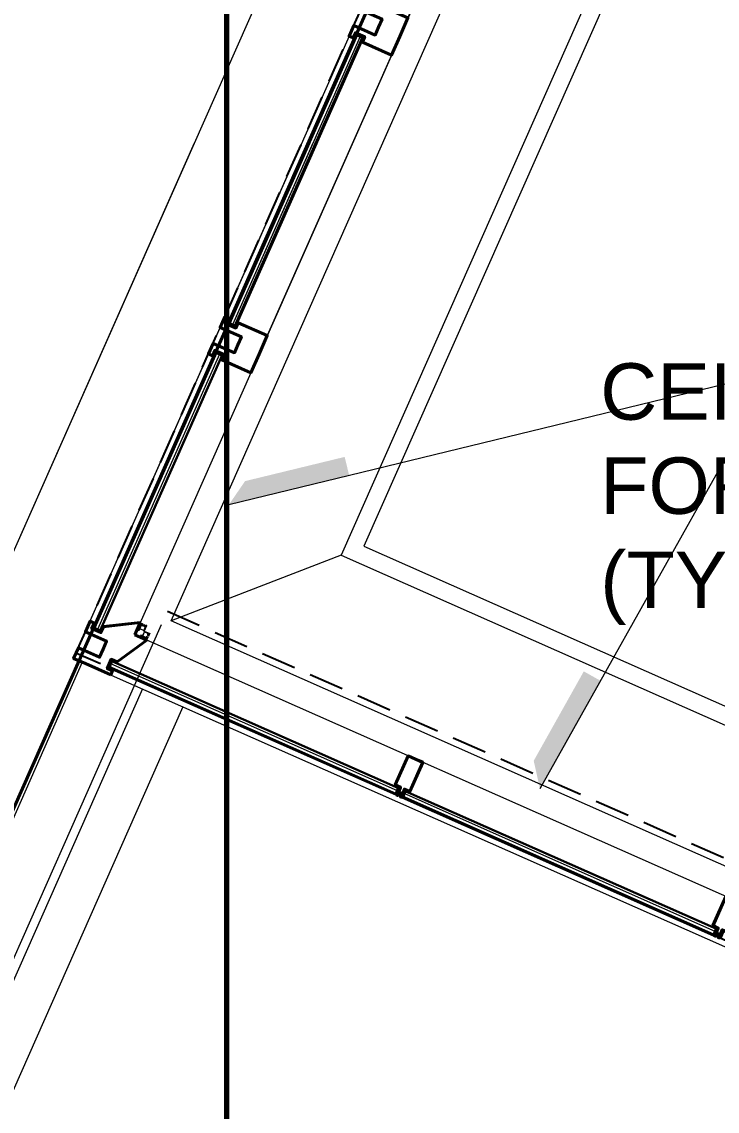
# Model space of a CAD drawing. Header units: inches. Extents: x -26575 to 27, y -11337 to 2257.
# Drawn here: x -24608.4 to -24488.4, y 162.2 to 350.3 of the extents above; entities that cross this region are included whole.
import ezdxf
from ezdxf import colors
from ezdxf.entities.mleader import LeaderData, LeaderLine
from ezdxf.math import Vec2, Vec3

# ---------------------------------------------------------------- set-up
doc = ezdxf.new("R2010")
doc.units = ezdxf.units.IN
doc.header["$LTSCALE"] = 48
doc.header["$MEASUREMENT"] = 0
doc.linetypes.add('NB - 12th floor_plan$0$HIDDEN2', pattern=[0.1875, 0.125, -0.0625])
for name, color, linetype in [('A106$0$A-ANNO-TEXT', 8, 'Continuous'), ('A106$0$A-CLNG-RAIL', 8, 'Continuous'), ('A106$0$A-FLOR-AWNG', 8, 'Continuous'), ('A106$0$A-FLOR-SLAB', 8, 'Continuous'), ('A106$0$A-GLAZ', 8, 'Continuous'), ('A106$0$A-GLAZ-CRNA', 8, 'Continuous'), ('A106$0$A-GLAZ-FULL', 8, 'Continuous'), ('A106$0$A-SLAB-PLENUM', 8, 'Continuous'), ('A106$0$A-TERR-BELOW', 8, 'Continuous'), ('A106$0$C-PROP', 8, 'Continuous'), ('A112$0$A-CLNG-RAIL', 8, 'Continuous'), ('A112$0$A-FLOR-AWNG', 8, 'Continuous'), ('A112$0$A-FLOR-SLAB', 8, 'Continuous'), ('A112$0$A-GLAZ', 8, 'Continuous'), ('A112$0$A-GLAZ-CRNA', 8, 'Continuous'), ('A112$0$A-GLAZ-FULL', 8, 'Continuous'), ('A112$0$C-PROP', 8, 'Continuous'), ('A612$0$A-CLNG-RAIL', 8, 'Continuous'), ('A612$0$A-CLNG-SFFT', 8, 'Continuous'), ('E-Anno-Note', 6, 'Continuous'), ('E-FIRE', 234, 'Continuous'), ('NB - 12th floor_plan$0$STFIN1', 1, 'NB - 12th floor_plan$0$HIDDEN2'), ('NB - 12th floor_plan$0$STSLABNOTCH', 1, 'NB - 12th floor_plan$0$HIDDEN2'), ('XREF', 7, 'Continuous')]:
    doc.layers.add(name, color=color, linetype=linetype)
doc.layers.add('E-Fire-Covr', color=240, linetype='Continuous', lineweight=70, plot=False)
doc.styles.add('MAMEP ANNO', font='arial.ttf', dxfattribs={"height": 0.078125})

# ---------------------------------------------------------------- blocks, each defined once
blk = doc.blocks.new('*U550')
at = {"layer": 'A106$0$A-GLAZ', "linetype": 'Continuous', "lineweight": 40}
blk.add_line((-0.49, -2.04), (-1.07, -3.35), dxfattribs=at)
at = {"layer": 'A106$0$A-GLAZ', "linetype": 'Continuous', "lineweight": 40, "extrusion": (0, 0, -1)}
blk.add_arc((1.01, -3.52), 0.177, 68.8826, 158.8826, dxfattribs=at)
at = {"layer": 'A106$0$A-GLAZ-CRNA', "linetype": 'Continuous', "lineweight": 40, "flags": 128}
for points in [[(-1.18, -2.66), (-1.4, -2.56), (-1.64, -3.1), (-1.76, -3.05), (-1.15, -1.68), (-2.07, -1.27), (0.16, 3.76), (1.42, 3.2)], [(-1.18, -2.66), (-0.95, -2.76), (-1.19, -3.3), (-1.07, -3.35), (-0.47, -1.98), (0.45, -2.38), (2.67, 2.64), (1.42, 3.2)]]:
    blk.add_lwpolyline(points, dxfattribs=at)
at = {"layer": 'A106$0$A-GLAZ-CRNA', "linetype": 'Continuous', "lineweight": 40, "extrusion": (0, 0, -1)}
for centre in [(1.92, -3.11), (1.01, -3.52)]:
    blk.add_arc(centre, 0.177, 68.8826, 158.8826, dxfattribs=at)
blk = doc.blocks.new('*U552')
at = {"layer": 'A106$0$A-GLAZ', "linetype": 'Continuous', "lineweight": 40}
blk.add_line((-0.49, -2.04), (-1.07, -3.35), dxfattribs=at)
at = {"layer": 'A106$0$A-GLAZ', "linetype": 'Continuous', "lineweight": 40, "extrusion": (0, 0, -1)}
blk.add_arc((1.01, -3.52), 0.177, 68.8878, 158.8878, dxfattribs=at)
at = {"layer": 'A106$0$A-GLAZ-CRNA', "linetype": 'Continuous', "lineweight": 40}
for p, q in [((-1.48, -1.8), (-1.99, -2.95)), ((-0.34, -2.31), (-0.84, -3.45))]:
    blk.add_line(p, q, dxfattribs=at)
at = {"layer": 'A106$0$A-GLAZ-CRNA', "linetype": 'Continuous', "lineweight": 40, "flags": 128}
for points in [[(-1.18, -2.66), (-1.4, -2.56), (-1.64, -3.1), (-1.76, -3.05), (-1.15, -1.68), (-2.07, -1.27), (0.16, 3.76), (1.42, 3.2)], [(-1.18, -2.66), (-0.95, -2.76), (-1.19, -3.3), (-1.07, -3.35), (-0.47, -1.98), (0.45, -2.38), (2.67, 2.64), (1.42, 3.2)]]:
    blk.add_lwpolyline(points, dxfattribs=at)
at = {"layer": 'A106$0$A-GLAZ-CRNA', "linetype": 'Continuous', "lineweight": 40, "extrusion": (0, 0, -1)}
for centre in [(1.92, -3.11), (1.01, -3.52)]:
    blk.add_arc(centre, 0.177, 68.8878, 158.8878, dxfattribs=at)
blk = doc.blocks.new('A106$0$CW10_3')
at = {"layer": 'A106$0$A-GLAZ', "linetype": 'Continuous', "lineweight": 40}
for p, q in [((41.07, 110.04), (19, 60.21)), ((42.21, 109.54), (20.15, 59.7)), ((42.21, 109.54), (41.07, 110.04)), ((20.15, 59.7), (19, 60.21)), ((-5.29, 5.35), (16.78, 55.18)), ((-4.14, 4.84), (17.92, 54.68)), ((17.92, 54.68), (16.78, 55.18)), ((-4.14, 4.84), (-5.29, 5.35))]:
    blk.add_line(p, q, dxfattribs=at)
at = {"layer": 'A106$0$A-GLAZ', "linetype": 'Continuous', "lineweight": 0}
for p, q in [((41.3, 109.94), (19.23, 60.11)), ((41.76, 109.74), (19.69, 59.91)), ((47.17, 106.52), (25.71, 58.06)), ((-5.06, 5.25), (17.01, 55.08)), ((-4.6, 5.05), (17.46, 54.88)), ((1.42, 3.2), (22.87, 51.66))]:
    blk.add_line(p, q, dxfattribs=at)
at = {"layer": 'A106$0$A-GLAZ', "linetype": 'Continuous', "lineweight": 40, "flags": 128}
for points in [[(44.93, 111.34), (44.32, 109.97), (40.66, 111.59), (39.85, 109.76), (40.54, 109.46), (40.94, 110.37), (42.54, 109.67), (42.14, 108.75), (47.17, 106.52), (48.58, 109.73)], [(20.63, 56.48), (21.24, 57.85), (17.58, 59.47), (18.39, 61.3), (19.08, 61), (18.67, 60.08), (20.27, 59.38), (20.68, 60.29), (25.71, 58.06), (24.29, 54.86)], [(20.63, 56.48), (20.03, 55.11), (16.37, 56.73), (15.56, 54.9), (16.25, 54.6), (16.65, 55.51), (18.25, 54.8), (17.85, 53.89), (22.87, 51.66), (24.29, 54.86)], [(-3.66, 1.62), (-3.05, 2.99), (-6.71, 4.61), (-5.9, 6.44), (-5.21, 6.14), (-5.62, 5.22), (-4.02, 4.51), (-3.61, 5.43), (1.42, 3.2), (0, 0)]]:
    blk.add_lwpolyline(points, dxfattribs=at)
blk = doc.blocks.new('*U561')
at = {"layer": 'A106$0$A-GLAZ', "linetype": 'Continuous', "lineweight": 40}
for p, q in [((8.29, 26.13), (-13.78, -23.7)), ((9.43, 25.63), (-12.63, -24.21)), ((9.43, 25.63), (8.29, 26.13)), ((-12.63, -24.21), (-13.78, -23.7))]:
    blk.add_line(p, q, dxfattribs=at)
at = {"layer": 'A106$0$A-GLAZ', "linetype": 'Continuous', "lineweight": 0}
for p, q in [((8.52, 26.03), (-13.55, -23.8)), ((8.98, 25.83), (-13.09, -24.01)), ((14.39, 22.61), (-7.07, -25.85))]:
    blk.add_line(p, q, dxfattribs=at)
at = {"layer": 'A106$0$A-GLAZ', "linetype": 'Continuous', "lineweight": 40, "flags": 128}
for points in [[(12.15, 27.43), (11.54, 26.06), (7.88, 27.68), (7.07, 25.85), (7.76, 25.55), (8.16, 26.46), (9.76, 25.75), (9.36, 24.84), (14.39, 22.61), (15.8, 25.81)], [(-12.15, -27.43), (-11.54, -26.06), (-15.2, -24.44), (-14.39, -22.61), (-13.7, -22.92), (-14.11, -23.83), (-12.51, -24.54), (-12.1, -23.62), (-7.07, -25.85), (-8.49, -29.05)]]:
    blk.add_lwpolyline(points, dxfattribs=at)
blk = doc.blocks.new('*U589')
at = {"layer": 'A106$0$A-CLNG-RAIL', "linetype": 'Continuous', "lineweight": 13}
for p, q in [((-0.69, 0.05), (-0.83, -0.28)), ((-0.61, 0.02), (-0.69, 0.05)), ((-0.48, 0), (-0.61, 0.02)), ((-0.08, 0.68), (-0.41, -0.07)), ((-0.37, -0.09), (-0.05, 0.62)), ((0.83, 0.28), (-0.08, 0.68)), ((-0.05, 0.62), (0.46, 0.39)), ((0.46, 0.39), (0.42, 0.31)), ((0.42, 0.31), (0.52, 0.27)), ((0.48, 0.33), (0.5, 0.37)), ((0.53, 0.3), (0.48, 0.33)), ((0.5, 0.37), (0.77, 0.25)), ((0.52, 0.27), (0.53, 0.3)), ((0.7, 0.23), (0.68, 0.19)), ((0.68, 0.19), (0.78, 0.15)), ((0.75, 0.21), (0.7, 0.23)), ((0.77, 0.25), (0.75, 0.21)), ((0.78, 0.15), (0.83, 0.28)), ((-0.83, -0.28), (-0.79, -0.3)), ((-0.79, -0.3), (-0.76, -0.22)), ((-0.76, -0.22), (-0.67, -0.12)), ((-0.7, -0.11), (-0.67, -0.02)), ((-0.67, -0.12), (-0.7, -0.11)), ((-0.67, -0.02), (0.05, -0.34)), ((-0.5, -0.03), (-0.48, 0)), ((-0.41, -0.07), (-0.5, -0.03)), ((0.24, -0.36), (-0.37, -0.09)), ((-0.04, -0.54), (-0.07, -0.62)), ((-0.07, -0.62), (-0.03, -0.64)), ((-0.02, -0.41), (-0.04, -0.54)), ((-0.03, -0.64), (0.06, -0.43)), ((0.01, -0.43), (-0.02, -0.41)), ((0.05, -0.34), (0.01, -0.43)), ((0.06, -0.43), (0.4, -0.59)), ((0.15, -0.42), (0.17, -0.37)), ((0.42, -0.54), (0.15, -0.42)), ((0.17, -0.37), (0.22, -0.4)), ((0.22, -0.4), (0.24, -0.36)), ((0.4, -0.59), (0.31, -0.79)), ((0.31, -0.79), (0.35, -0.81)), ((0.35, -0.81), (0.5, -0.48)), ((0.4, -0.43), (0.39, -0.47)), ((0.39, -0.47), (0.44, -0.49)), ((0.5, -0.48), (0.4, -0.43)), ((0.44, -0.49), (0.42, -0.54))]:
    blk.add_line(p, q, dxfattribs=at)
at = {"layer": 'A106$0$A-CLNG-RAIL', "lineweight": 13, "flags": 128}
for points in [[(0.56, 0.3), (0.53, 0.25), (0.5, 0.19), (0.38, 0.03)], [(0.71, 0.24), (0.54, 0.32)], [(0.38, -0.5), (0.21, -0.42)], [(0.24, -0.42), (0.26, -0.37), (0.28, -0.3), (0.32, -0.1)]]:
    blk.add_lwpolyline(points, dxfattribs=at)
at = {"layer": 'A106$0$A-CLNG-RAIL', "lineweight": 13}
for points in [[(0.58, 0.29), (0.56, 0.24), (0.53, 0.18), (0.5, 0.14), (0.49, 0.12), (0.41, 0.01)], [(0.62, 0.29), (0.56, 0.19), (0.55, 0.13), (0.53, 0.11), (0.48, -0.01)], [(0.64, 0.28), (0.63, 0.26), (0.6, 0.23), (0.58, 0.14), (0.58, 0.09), (0.54, -0.04)], [(0.66, 0.26), (0.65, 0.23), (0.62, 0.18), (0.62, 0.1), (0.62, 0.06), (0.61, -0.07)], [(0.69, 0.25), (0.66, 0.21), (0.65, 0.16), (0.66, 0.08), (0.66, 0.05), (0.66, -0.09)], [(0.26, -0.43), (0.28, -0.38), (0.31, -0.32), (0.32, -0.28), (0.32, -0.25), (0.35, -0.12)], [(0.29, -0.46), (0.32, -0.35), (0.36, -0.29), (0.37, -0.27), (0.42, -0.15)], [(0.31, -0.46), (0.31, -0.45), (0.33, -0.4), (0.37, -0.33), (0.41, -0.29), (0.48, -0.18)], [(0.34, -0.47), (0.35, -0.44), (0.37, -0.39), (0.43, -0.33), (0.46, -0.31), (0.55, -0.21)], [(0.36, -0.48), (0.37, -0.43), (0.41, -0.4), (0.47, -0.34), (0.5, -0.33), (0.6, -0.23)]]:
    blk.add_open_spline(points, degree=3, dxfattribs=at)
blk = doc.blocks.new('*U590')
at = {"layer": 'A106$0$A-CLNG-RAIL', "linetype": 'Continuous', "lineweight": 13}
for p, q in [((-0.51, -0.43), (-0.19, 0.29)), ((-0.47, 0.41), (-0.45, 0.45)), ((-0.39, 0.38), (-0.47, 0.41)), ((-0.45, 0.45), (-0.25, 0.36)), ((-0.29, 0.29), (-0.39, 0.38)), ((-0.06, 0.43), (-0.33, -0.18)), ((-0.3, 0.79), (-0.28, 0.83)), ((-0.1, 0.7), (-0.3, 0.79)), ((-0.28, 0.33), (-0.29, 0.29)), ((-0.28, 0.83), (0.05, 0.69)), ((-0.19, 0.29), (-0.28, 0.33)), ((-0.25, 0.36), (-0.1, 0.7)), ((-0.05, 0.68), (-0.17, 0.41)), ((-0.17, 0.41), (-0.13, 0.39)), ((-0.13, 0.39), (-0.1, 0.44)), ((-0.1, 0.44), (-0.06, 0.43)), ((0, 0.66), (-0.05, 0.68)), ((-0.03, 0.61), (0, 0.66)), ((0.01, 0.59), (-0.03, 0.61)), ((0.05, 0.69), (0.01, 0.59)), ((0.38, -0.49), (0.6, 0.02)), ((0.81, 0.35), (0.4, -0.56)), ((0.52, 0.05), (0.56, 0.15)), ((0.6, 0.02), (0.52, 0.05)), ((0.56, 0.15), (0.6, 0.13)), ((0.6, 0.13), (0.58, 0.08)), ((0.58, 0.08), (0.62, 0.06)), ((0.62, 0.06), (0.74, 0.33)), ((0.64, 0.31), (0.68, 0.41)), ((0.67, 0.3), (0.64, 0.31)), ((0.7, 0.35), (0.67, 0.3)), ((0.68, 0.41), (0.81, 0.35)), ((0.74, 0.33), (0.7, 0.35)), ((-0.81, -0.35), (-0.79, -0.31)), ((-0.48, -0.5), (-0.81, -0.35)), ((-0.79, -0.31), (-0.71, -0.34)), ((-0.71, -0.34), (-0.58, -0.36)), ((-0.58, -0.36), (-0.6, -0.39)), ((-0.6, -0.39), (-0.51, -0.43)), ((-0.44, -0.42), (-0.48, -0.5)), ((-0.36, -0.32), (-0.44, -0.42)), ((-0.35, -0.22), (-0.39, -0.31)), ((-0.39, -0.31), (-0.36, -0.32)), ((0.4, -0.56), (-0.35, -0.22)), ((-0.33, -0.18), (0.38, -0.49))]:
    blk.add_line(p, q, dxfattribs=at)
at = {"layer": 'A106$0$A-CLNG-RAIL', "lineweight": 13, "flags": 128}
for points in [[(-0.05, 0.62), (-0.13, 0.45)], [(-0.1, 0.48), (-0.06, 0.44), (0.01, 0.41), (0.16, 0.29)], [(0.62, 0.16), (0.56, 0.17), (0.49, 0.19), (0.3, 0.23)], [(0.69, 0.3), (0.61, 0.12)]]:
    blk.add_lwpolyline(points, dxfattribs=at)
at = {"layer": 'A106$0$A-CLNG-RAIL', "lineweight": 13}
for points in [[(-0.09, 0.53), (0, 0.48), (0.07, 0.46), (0.09, 0.45), (0.21, 0.39)], [(-0.09, 0.49), (-0.05, 0.47), (0.01, 0.45), (0.05, 0.42), (0.07, 0.4), (0.18, 0.33)], [(-0.08, 0.55), (-0.07, 0.54), (-0.03, 0.52), (0.06, 0.49), (0.11, 0.49), (0.24, 0.46)], [(-0.07, 0.57), (-0.03, 0.56), (0.02, 0.54), (0.1, 0.54), (0.13, 0.54), (0.27, 0.52)], [(-0.05, 0.6), (-0.01, 0.57), (0.04, 0.57), (0.12, 0.57), (0.15, 0.58), (0.29, 0.57)], [(0.62, 0.18), (0.57, 0.2), (0.52, 0.22), (0.47, 0.23), (0.45, 0.24), (0.32, 0.27)], [(0.65, 0.2), (0.54, 0.24), (0.49, 0.27), (0.46, 0.28), (0.34, 0.33)], [(0.66, 0.22), (0.64, 0.23), (0.6, 0.24), (0.52, 0.29), (0.48, 0.32), (0.37, 0.4)], [(0.66, 0.25), (0.63, 0.27), (0.58, 0.29), (0.53, 0.34), (0.5, 0.37), (0.4, 0.46)], [(0.68, 0.28), (0.63, 0.29), (0.59, 0.32), (0.54, 0.39), (0.52, 0.41), (0.42, 0.51)]]:
    blk.add_open_spline(points, degree=3, dxfattribs=at)
blk = doc.blocks.new('*U588')
at = {"layer": 'A106$0$A-CLNG-RAIL', "linetype": 'Continuous', "lineweight": 13}
for points in [[(5.38, 2.04), (5.82, 3.04), (5.77, 3.06), (5.33, 2.06)], [(5.4, 2.08), (6.37, 1.65), (6.35, 1.61), (5.38, 2.04)]]:
    blk.add_3dface(points, dxfattribs=at)
at = {"layer": 'A106$0$A-GLAZ', "linetype": 'Continuous', "lineweight": 30}
for p in [(-2.21, 2.18), (-2.43, 2.28)]:
    blk.add_line(p, (-3.35, 2.69), dxfattribs=at)
at = {"layer": 'A106$0$A-GLAZ', "linetype": 'Continuous', "lineweight": 40}
for p in [(4.69, 3.55), (5.86, 0.52)]:
    blk.add_line(p, (3.76, 1.45), dxfattribs=at)
at = {"layer": 'A106$0$A-GLAZ', "linetype": 'Continuous', "lineweight": 40, "flags": 128}
for points in [[(-1.71, -1.04), (-1.11, 0.33), (-4.77, 1.95), (-3.96, 3.78), (-3.27, 3.47), (-3.68, 2.56), (-2.08, 1.85), (-1.63, 2.86), (4.69, 3.55)], [(-0.39, -5.46), (-0.09, -4.77), (-1, -4.37), (-0.29, -2.77), (0.71, -3.21), (5.86, 0.52)], [(-1.71, -1.04), (-2.32, -2.42), (-5.98, -0.79), (-6.79, -2.62), (-6.11, -2.93), (-4.74, -3.53), (-0.39, -5.46)], [(-2.31, -2.42), (-5.98, -0.79)]]:
    blk.add_lwpolyline(points, dxfattribs=at)
at = {"layer": 'A106$0$A-GLAZ', "linetype": 'Continuous', "lineweight": 0}
for p in [(-6.79, -2.62), (-5.88, -3.03), (-5.88, -3.03)]:
    blk.add_point(p, dxfattribs=at)
at = {"layer": 'A106$0$A-GLAZ-FULL', "linetype": 'Continuous', "lineweight": 30}
blk.add_line((-0.17, -3.1), (-0.67, -4.24), dxfattribs=at)
at = {"layer": 'A106$0$A-CLNG-RAIL', "lineweight": 13}
for name, p in [('*U590', (4.97, 2.71)), ('*U589', (5.51, 1.33))]:
    blk.add_blockref(name, p, dxfattribs=at)
blk = doc.blocks.new('A106')
at = {"layer": 'A106$0$A-ANNO-TEXT', "lineweight": 0}
blk.add_line((-24478.68, 289.78), (-24518.96, 217.9), dxfattribs=at)
at = {"layer": 'A106$0$A-ANNO-TEXT', "lineweight": 0, "flags": 128}
blk.add_lwpolyline([(-24457.86, 289.78), (-24478.68, 289.78), (-24572.67, 266.94)], dxfattribs=at)
at = {"layer": 'A106$0$A-ANNO-TEXT', "lineweight": 0}
blk.add_solid([(-24572.67, 266.94), (-24551.9, 271.99), (-24569.88, 271.01), (-24552.68, 275.19)], dxfattribs=at)
at = {"layer": 'A106$0$A-ANNO-TEXT', "lineweight": 0, "extrusion": (0, 0, -1)}
blk.add_solid([(24518.96, 217.9), (24508.51, 236.54), (24520.04, 222.72), (24511.39, 238.16)], dxfattribs=at)
at = {"layer": 'A106$0$A-FLOR-AWNG', "lineweight": 0}
for p, q in [((-24033.74, 1560.09), (-24684.58, 90.18)), ((-24578.67, 329.37), (-24684.58, 90.18)), ((-24598.56, 239.99), (-24664.17, 91.82)), ((-24597.99, 239.74), (-24663.46, 91.88)), ((-24580.62, 232.04), (-24641.92, 93.61))]:
    blk.add_line(p, q, dxfattribs=at)
at = {"layer": 'A106$0$A-FLOR-SLAB', "lineweight": 0}
for p, q in [((-24582.66, 246.89), (-24082.05, 1377.51)), ((-24409.27, 170.12), (-24582.66, 246.89))]:
    blk.add_line(p, q, dxfattribs=at)
at = {"layer": 'A106$0$A-GLAZ', "lineweight": 0}
for p, q in [((-24599.48, 240.39), (-24088.55, 1394.33)), ((-24599.48, 240.39), (-24560.08, 329.37)), ((-24558.71, 329.37), (-24572.53, 298.18)), ((-24558.17, 329.37), (-24572.07, 297.97)), ((-24551.33, 329.37), (-24566.05, 296.13)), ((-24574.75, 293.15), (-24595.8, 245.61)), ((-24574.3, 292.95), (-24595.35, 245.41)), ((-24568.89, 289.73), (-24588.93, 244.47)), ((-24599.48, 240.39), (-24422.02, 161.83))]:
    blk.add_line(p, q, dxfattribs=at)
at = {"layer": 'A106$0$A-GLAZ', "lineweight": 40}
for p, q in [((-24558.99, 329.37), (-24572.76, 298.28)), ((-24557.62, 329.37), (-24571.61, 297.77)), ((-24571.61, 297.77), (-24572.76, 298.28)), ((-24573.84, 292.74), (-24574.98, 293.25))]:
    blk.add_line(p, q, dxfattribs=at)
at = {"layer": 'A106$0$A-GLAZ', "lineweight": 30}
for p, q in [((-24574.98, 293.25), (-24596.03, 245.71)), ((-24573.84, 292.74), (-24594.89, 245.2))]:
    blk.add_line(p, q, dxfattribs=at)
at = {"layer": 'A106$0$A-GLAZ', "lineweight": 40, "flags": 128}
for points in [[(-24571.13, 294.55), (-24570.52, 295.92), (-24574.18, 297.54), (-24573.37, 299.37), (-24572.68, 299.07), (-24573.09, 298.15), (-24571.49, 297.44), (-24571.08, 298.36), (-24566.05, 296.13), (-24567.47, 292.93)], [(-24571.13, 294.55), (-24571.73, 293.18), (-24575.39, 294.8), (-24576.2, 292.97), (-24575.52, 292.67), (-24575.11, 293.58), (-24573.51, 292.87), (-24573.92, 291.96), (-24568.89, 289.73), (-24567.47, 292.93)]]:
    blk.add_lwpolyline(points, dxfattribs=at)
at = {"layer": 'A106$0$A-GLAZ', "lineweight": 0}
blk.add_point((-24598.16, 240.91), dxfattribs=at)
at = {"layer": 'A106$0$A-GLAZ-CRNA', "lineweight": 0}
for p, q in [((-24414.02, 167.03), (-24588.93, 244.47)), ((-24543.77, 217.09), (-24593.26, 239.01)), ((-24543.57, 217.55), (-24593.06, 239.47)), ((-24488.91, 192.8), (-24542.63, 216.59)), ((-24488.7, 193.26), (-24542.42, 217.05))]:
    blk.add_line(p, q, dxfattribs=at)
at = {"layer": 'A106$0$A-GLAZ-CRNA', "lineweight": 30}
for p, q in [((-24543.36, 218.01), (-24592.86, 239.92)), ((-24543.87, 216.87), (-24593.36, 238.78)), ((-24489.01, 192.57), (-24542.73, 216.36)), ((-24488.5, 193.72), (-24542.22, 217.5))]:
    blk.add_line(p, q, dxfattribs=at)
at = {"layer": 'A106$0$A-GLAZ-FULL', "lineweight": 0}
for p in [(-24520.3, 399.46), (-24551.33, 329.37)]:
    blk.add_line(p, (-24568.88, 289.73), dxfattribs=at)
at = {"layer": 'A106$0$A-SLAB-PLENUM', "lineweight": 13}
blk.add_line((-24652.26, 92.78), (-24584.31, 246.25), dxfattribs=at)
at = {"layer": 'A106$0$A-TERR-BELOW', "lineweight": 13, "flags": 128}
blk.add_lwpolyline([(-24587.59, 235.13), (-24650.56, 92.91), (-24586.25, -5.91), (-24422.02, -5.91)], dxfattribs=at)
at = {"layer": 'A106$0$C-PROP', "lineweight": 40, "flags": 128}
for points in [[(-25004.54, -676.9), (-24022.02, 1542.09), (-21061.02, 1542.09), (-21061.02, -676.9)], [(-24808.14, -233.33), (-24022.02, 1542.09), (-21061.02, 1542.09), (-21061.02, -229.32)]]:
    blk.add_lwpolyline(points, dxfattribs=at)
at = {"layer": 'A106$0$A-GLAZ', "lineweight": 40}
for name, p in [('A106$0$CW10_3', (-24543.18, 347.79)), ('*U561', (-24558.98, 321.98)), ('*U550', (-24541.88, 219.81)), ('*U552', (-24541.88, 219.81)), ('*U550', (-24487.02, 195.52)), ('*U552', (-24487.02, 195.52))]:
    blk.add_blockref(name, p, dxfattribs=at)
at = {"layer": 'A106$0$A-GLAZ', "lineweight": 0}
blk.add_blockref('*U588', (-24592.69, 243.02), dxfattribs=at)
blk = doc.blocks.new('A112')
at = {"layer": 'A112$0$A-CLNG-RAIL', "lineweight": 13}
for p, q in [((-24588.02, 246.52), (-24588, 246.56)), ((-24587.82, 246.43), (-24588.02, 246.52)), ((-24588, 246.56), (-24587.67, 246.41)), ((-24588.53, 245.37), (-24588.51, 245.42)), ((-24588.2, 245.23), (-24588.53, 245.37)), ((-24588.51, 245.42), (-24588.43, 245.38)), ((-24588.43, 245.38), (-24588.3, 245.37)), ((-24588.3, 245.37), (-24588.32, 245.33)), ((-24588.32, 245.33), (-24588.23, 245.3)), ((-24588.23, 245.3), (-24587.91, 246.01)), ((-24588.16, 245.3), (-24588.2, 245.23)), ((-24588.19, 246.14), (-24588.17, 246.18)), ((-24588.11, 246.1), (-24588.19, 246.14)), ((-24588.17, 246.18), (-24587.97, 246.09)), ((-24588.08, 245.4), (-24588.16, 245.3)), ((-24588.01, 246.02), (-24588.11, 246.1)), ((-24588.07, 245.5), (-24588.11, 245.42)), ((-24588.11, 245.42), (-24588.08, 245.4)), ((-24587.32, 245.17), (-24588.07, 245.5)), ((-24587.78, 246.15), (-24588.05, 245.55)), ((-24588.05, 245.55), (-24587.34, 245.23)), ((-24588, 246.05), (-24588.01, 246.02)), ((-24587.91, 246.01), (-24588, 246.05)), ((-24587.97, 246.09), (-24587.82, 246.43)), ((-24587.77, 246.41), (-24587.89, 246.13)), ((-24587.89, 246.13), (-24587.85, 246.11)), ((-24587.85, 246.11), (-24587.82, 246.17)), ((-24587.82, 246.17), (-24587.78, 246.15)), ((-24587.72, 246.39), (-24587.77, 246.41)), ((-24587.75, 246.33), (-24587.72, 246.39)), ((-24587.71, 246.32), (-24587.75, 246.33)), ((-24587.67, 246.41), (-24587.71, 246.32)), ((-24587.26, 245.03), (-24587.59, 244.28)), ((-24587.54, 244.26), (-24587.23, 244.97)), ((-24587.34, 245.23), (-24587.12, 245.74)), ((-24586.91, 246.08), (-24587.32, 245.17)), ((-24586.34, 244.63), (-24587.26, 245.03)), ((-24587.23, 244.97), (-24586.72, 244.74)), ((-24587.2, 245.78), (-24587.16, 245.88)), ((-24587.12, 245.74), (-24587.2, 245.78)), ((-24587.16, 245.88), (-24587.12, 245.86)), ((-24587.12, 245.86), (-24587.15, 245.8)), ((-24587.15, 245.8), (-24587.1, 245.78)), ((-24587.1, 245.78), (-24586.98, 246.06)), ((-24587.08, 246.04), (-24587.04, 246.14)), ((-24587.05, 246.02), (-24587.08, 246.04)), ((-24587.02, 246.08), (-24587.05, 246.02)), ((-24587.04, 246.14), (-24586.91, 246.08)), ((-24586.98, 246.06), (-24587.02, 246.08)), ((-24586.72, 244.74), (-24586.76, 244.66)), ((-24586.76, 244.66), (-24586.66, 244.61)), ((-24586.7, 244.68), (-24586.68, 244.72)), ((-24586.64, 244.65), (-24586.7, 244.68)), ((-24586.68, 244.72), (-24586.4, 244.6)), ((-24586.66, 244.61), (-24586.64, 244.65)), ((-24586.48, 244.58), (-24586.5, 244.54)), ((-24586.42, 244.55), (-24586.48, 244.58)), ((-24586.4, 244.6), (-24586.42, 244.55)), ((-24586.4, 244.5), (-24586.34, 244.63)), ((-24587.87, 244.4), (-24588.01, 244.07)), ((-24588.01, 244.07), (-24587.97, 244.05)), ((-24587.97, 244.05), (-24587.93, 244.12)), ((-24587.93, 244.12), (-24587.85, 244.22)), ((-24587.88, 244.24), (-24587.84, 244.32)), ((-24587.85, 244.22), (-24587.88, 244.24)), ((-24587.79, 244.36), (-24587.87, 244.4)), ((-24587.84, 244.32), (-24587.13, 244)), ((-24587.66, 244.35), (-24587.79, 244.36)), ((-24587.68, 244.31), (-24587.66, 244.35)), ((-24587.59, 244.28), (-24587.68, 244.31)), ((-24586.94, 243.99), (-24587.54, 244.26)), ((-24587.21, 243.8), (-24587.25, 243.73)), ((-24587.25, 243.73), (-24587.21, 243.71)), ((-24587.2, 243.93), (-24587.21, 243.8)), ((-24587.21, 243.71), (-24587.12, 243.91)), ((-24587.16, 243.92), (-24587.2, 243.93)), ((-24587.13, 244), (-24587.16, 243.92)), ((-24587.12, 243.91), (-24586.78, 243.76)), ((-24587.03, 243.93), (-24587.01, 243.97)), ((-24586.76, 243.81), (-24587.03, 243.93)), ((-24587.01, 243.97), (-24586.95, 243.95)), ((-24586.95, 243.95), (-24586.94, 243.99)), ((-24586.78, 243.76), (-24586.87, 243.56)), ((-24586.87, 243.56), (-24586.82, 243.54)), ((-24586.82, 243.54), (-24586.68, 243.87)), ((-24586.77, 243.91), (-24586.79, 243.88)), ((-24586.79, 243.88), (-24586.73, 243.85)), ((-24586.68, 243.87), (-24586.77, 243.91)), ((-24586.73, 243.85), (-24586.76, 243.81)), ((-24586.5, 244.54), (-24586.4, 244.5))]:
    blk.add_line(p, q, dxfattribs=at)
at = {"layer": 'A112$0$A-CLNG-RAIL', "lineweight": 13, "flags": 128}
for points in [[(-24587.77, 246.35), (-24587.85, 246.18)], [(-24587.82, 246.2), (-24587.78, 246.17), (-24587.71, 246.13), (-24587.56, 246.01)], [(-24587.1, 245.88), (-24587.16, 245.9), (-24587.23, 245.92), (-24587.42, 245.95)], [(-24587.03, 246.02), (-24587.11, 245.85)], [(-24586.61, 244.64), (-24586.65, 244.6), (-24586.68, 244.53), (-24586.8, 244.38)], [(-24586.47, 244.59), (-24586.64, 244.67)], [(-24586.8, 243.85), (-24586.97, 243.93)], [(-24586.93, 243.93), (-24586.92, 243.98), (-24586.9, 244.05), (-24586.86, 244.24)]]:
    blk.add_lwpolyline(points, dxfattribs=at)
at = {"layer": 'A112$0$A-CLNG-RAIL', "lineweight": 13}
for points in [[(-24587.82, 246.22), (-24587.77, 246.2), (-24587.71, 246.17), (-24587.67, 246.14), (-24587.65, 246.13), (-24587.54, 246.05)], [(-24587.81, 246.26), (-24587.72, 246.2), (-24587.65, 246.19), (-24587.63, 246.17), (-24587.51, 246.12)], [(-24587.8, 246.28), (-24587.79, 246.27), (-24587.75, 246.24), (-24587.66, 246.22), (-24587.61, 246.21), (-24587.48, 246.18)], [(-24587.79, 246.3), (-24587.75, 246.28), (-24587.7, 246.26), (-24587.62, 246.26), (-24587.59, 246.26), (-24587.45, 246.25)], [(-24587.77, 246.33), (-24587.73, 246.3), (-24587.68, 246.29), (-24587.6, 246.3), (-24587.57, 246.3), (-24587.43, 246.3)], [(-24587.1, 245.9), (-24587.15, 245.92), (-24587.2, 245.95), (-24587.25, 245.96), (-24587.27, 245.96), (-24587.4, 245.99)], [(-24587.07, 245.93), (-24587.18, 245.96), (-24587.23, 246), (-24587.26, 246.01), (-24587.38, 246.06)], [(-24587.06, 245.95), (-24587.08, 245.95), (-24587.12, 245.96), (-24587.2, 246.01), (-24587.24, 246.05), (-24587.35, 246.12)], [(-24587.06, 245.98), (-24587.09, 245.99), (-24587.14, 246.01), (-24587.19, 246.07), (-24587.22, 246.1), (-24587.32, 246.19)], [(-24587.04, 246), (-24587.09, 246.01), (-24587.13, 246.05), (-24587.18, 246.11), (-24587.2, 246.13), (-24587.3, 246.24)], [(-24586.6, 244.64), (-24586.62, 244.59), (-24586.64, 244.53), (-24586.68, 244.49), (-24586.69, 244.47), (-24586.76, 244.36)], [(-24586.56, 244.63), (-24586.62, 244.54), (-24586.63, 244.47), (-24586.65, 244.45), (-24586.7, 244.33)], [(-24586.54, 244.62), (-24586.55, 244.61), (-24586.57, 244.57), (-24586.6, 244.48), (-24586.6, 244.43), (-24586.64, 244.3)], [(-24586.52, 244.61), (-24586.53, 244.57), (-24586.56, 244.52), (-24586.56, 244.45), (-24586.56, 244.41), (-24586.57, 244.27)], [(-24586.49, 244.6), (-24586.52, 244.56), (-24586.52, 244.5), (-24586.52, 244.42), (-24586.52, 244.39), (-24586.52, 244.25)], [(-24586.92, 243.92), (-24586.89, 243.97), (-24586.87, 244.02), (-24586.86, 244.07), (-24586.85, 244.1), (-24586.82, 244.23)], [(-24586.89, 243.89), (-24586.86, 244), (-24586.82, 244.05), (-24586.81, 244.08), (-24586.76, 244.2)], [(-24586.87, 243.88), (-24586.86, 243.9), (-24586.85, 243.94), (-24586.8, 244.02), (-24586.77, 244.06), (-24586.7, 244.17)], [(-24586.84, 243.88), (-24586.83, 243.91), (-24586.8, 243.96), (-24586.75, 244.02), (-24586.72, 244.04), (-24586.63, 244.14)], [(-24586.81, 243.87), (-24586.81, 243.91), (-24586.77, 243.95), (-24586.71, 244), (-24586.68, 244.02), (-24586.58, 244.12)]]:
    blk.add_open_spline(points, degree=3, dxfattribs=at)
for points in [[(-24587.31, 245.06), (-24586.87, 246.06), (-24586.91, 246.08), (-24587.36, 245.08)], [(-24587.29, 245.1), (-24586.32, 244.67), (-24586.34, 244.63), (-24587.31, 245.06)]]:
    blk.add_3dface(points, dxfattribs=at)
at = {"layer": 'A112$0$A-FLOR-AWNG', "lineweight": 0}
for p, q in [((-24033.74, 1560.09), (-24684.58, 90.18)), ((-24578.67, 329.37), (-24684.58, 90.18)), ((-24598.56, 239.99), (-24664.17, 91.82)), ((-24597.99, 239.74), (-24663.46, 91.88)), ((-24580.62, 232.04), (-24641.92, 93.61))]:
    blk.add_line(p, q, dxfattribs=at)
at = {"layer": 'A112$0$A-FLOR-SLAB', "lineweight": 0}
for p, q in [((-24582.66, 246.89), (-24082.05, 1377.51)), ((-24409.27, 170.12), (-24582.66, 246.89))]:
    blk.add_line(p, q, dxfattribs=at)
at = {"layer": 'A112$0$A-GLAZ', "lineweight": 0}
for p, q in [((-24599.48, 240.39), (-24088.55, 1394.33)), ((-24550.46, 348.01), (-24572.53, 298.18)), ((-24550.01, 347.81), (-24572.07, 297.97)), ((-24544.59, 344.59), (-24566.05, 296.13)), ((-24599.48, 240.39), (-24560.08, 329.37)), ((-24558.71, 329.37), (-24572.53, 298.18)), ((-24558.17, 329.37), (-24572.07, 297.97)), ((-24551.33, 329.37), (-24566.05, 296.13)), ((-24574.75, 293.15), (-24595.8, 245.61)), ((-24574.3, 292.95), (-24595.35, 245.41)), ((-24568.89, 289.73), (-24588.93, 244.47)), ((-24599.48, 240.39), (-24422.02, 161.83))]:
    blk.add_line(p, q, dxfattribs=at)
at = {"layer": 'A112$0$A-GLAZ', "lineweight": 40}
for p, q in [((-24550.69, 348.11), (-24572.76, 298.28)), ((-24549.55, 347.61), (-24550.69, 348.11)), ((-24549.55, 347.61), (-24571.61, 297.77)), ((-24558.99, 329.37), (-24572.76, 298.28)), ((-24557.62, 329.37), (-24571.61, 297.77)), ((-24571.61, 297.77), (-24572.76, 298.28)), ((-24571.61, 297.77), (-24572.76, 298.28)), ((-24573.84, 292.74), (-24574.98, 293.25)), ((-24587.99, 246.57), (-24588.93, 244.47)), ((-24586.82, 243.54), (-24588.93, 244.47)), ((-24542.37, 217.77), (-24542.96, 216.46)), ((-24542.37, 217.77), (-24542.96, 216.46))]:
    blk.add_line(p, q, dxfattribs=at)
at = {"layer": 'A112$0$A-GLAZ', "lineweight": 30}
for p, q in [((-24574.98, 293.25), (-24596.03, 245.71)), ((-24573.84, 292.74), (-24594.89, 245.2)), ((-24594.89, 245.2), (-24596.04, 245.7)), ((-24595.12, 245.3), (-24596.03, 245.71))]:
    blk.add_line(p, q, dxfattribs=at)
at = {"layer": 'A112$0$A-GLAZ', "lineweight": 40, "flags": 128}
for points in [[(-24546.83, 349.41), (-24546.23, 350.78), (-24549.88, 352.4), (-24549.08, 354.23), (-24548.39, 353.93), (-24548.79, 353.01), (-24547.19, 352.31), (-24546.79, 353.22), (-24541.76, 350.99), (-24543.18, 347.79)], [(-24546.83, 349.41), (-24547.44, 348.04), (-24551.1, 349.66), (-24551.91, 347.83), (-24551.22, 347.53), (-24550.82, 348.44), (-24549.22, 347.73), (-24549.62, 346.82), (-24544.59, 344.59), (-24543.18, 347.79)], [(-24571.13, 294.55), (-24570.52, 295.92), (-24574.18, 297.54), (-24573.37, 299.37), (-24572.68, 299.07), (-24573.09, 298.15), (-24571.49, 297.44), (-24571.08, 298.36), (-24566.05, 296.13), (-24567.47, 292.93)], [(-24571.13, 294.55), (-24570.52, 295.92), (-24574.18, 297.54), (-24573.37, 299.37), (-24572.68, 299.07), (-24573.09, 298.15), (-24571.49, 297.44), (-24571.08, 298.36), (-24566.05, 296.13), (-24567.47, 292.93)], [(-24571.13, 294.55), (-24571.73, 293.18), (-24575.39, 294.8), (-24576.2, 292.97), (-24575.52, 292.67), (-24575.11, 293.58), (-24573.51, 292.87), (-24573.92, 291.96), (-24568.89, 289.73), (-24567.47, 292.93)], [(-24594.4, 241.97), (-24593.79, 243.35), (-24597.46, 244.97), (-24596.65, 246.8), (-24595.96, 246.49), (-24596.37, 245.58), (-24594.76, 244.87), (-24594.32, 245.87), (-24587.99, 246.57)], [(-24593.08, 237.56), (-24592.78, 238.25), (-24593.69, 238.65), (-24592.98, 240.25), (-24591.98, 239.81), (-24586.82, 243.54)], [(-24594.4, 241.97), (-24595.01, 240.6), (-24598.67, 242.23), (-24599.48, 240.4), (-24598.8, 240.09), (-24597.42, 239.49), (-24593.08, 237.56)], [(-24595, 240.6), (-24598.67, 242.23)]]:
    blk.add_lwpolyline(points, dxfattribs=at)
at = {"layer": 'A112$0$A-GLAZ', "lineweight": 40, "extrusion": (0, 0, -1)}
for start, end in [(68.8878, 158.8878), (68.8826, 158.8826)]:
    blk.add_arc((24542.89, 216.29), 0.177, start, end, dxfattribs=at)
at = {"layer": 'A112$0$A-GLAZ', "lineweight": 0}
for p in [(-24598.16, 240.91), (-24599.48, 240.39), (-24598.57, 239.99), (-24598.57, 239.99)]:
    blk.add_point(p, dxfattribs=at)
at = {"layer": 'A112$0$A-GLAZ-CRNA', "lineweight": 0}
for p, q in [((-24414.02, 167.03), (-24588.93, 244.47)), ((-24543.77, 217.09), (-24593.26, 239.01)), ((-24543.57, 217.55), (-24593.06, 239.47)), ((-24488.91, 192.8), (-24542.63, 216.59)), ((-24488.7, 193.26), (-24542.42, 217.05))]:
    blk.add_line(p, q, dxfattribs=at)
at = {"layer": 'A112$0$A-GLAZ-CRNA', "lineweight": 30}
for p, q in [((-24543.36, 218.01), (-24592.86, 239.92)), ((-24543.87, 216.87), (-24593.36, 238.78)), ((-24489.01, 192.57), (-24542.73, 216.36)), ((-24488.5, 193.72), (-24542.22, 217.5))]:
    blk.add_line(p, q, dxfattribs=at)
at = {"layer": 'A112$0$A-GLAZ-CRNA', "lineweight": 40}
for p, q in [((-24543.36, 218.01), (-24543.87, 216.87)), ((-24542.22, 217.5), (-24542.73, 216.36)), ((-24488.5, 193.72), (-24489.01, 192.57))]:
    blk.add_line(p, q, dxfattribs=at)
at = {"layer": 'A112$0$A-GLAZ-CRNA', "lineweight": 40, "flags": 128}
for points in [[(-24543.06, 217.16), (-24543.29, 217.26), (-24543.53, 216.71), (-24543.64, 216.77), (-24543.03, 218.14), (-24543.95, 218.54), (-24541.72, 223.57), (-24540.46, 223.01)], [(-24543.06, 217.16), (-24543.29, 217.26), (-24543.53, 216.71), (-24543.64, 216.76), (-24543.03, 218.14), (-24543.95, 218.54), (-24541.72, 223.57), (-24540.46, 223.01)], [(-24543.06, 217.16), (-24542.83, 217.05), (-24543.07, 216.51), (-24542.95, 216.46), (-24542.35, 217.83), (-24541.43, 217.43), (-24539.21, 222.46), (-24540.46, 223.01)], [(-24543.06, 217.16), (-24542.83, 217.05), (-24543.07, 216.51), (-24542.95, 216.46), (-24542.35, 217.83), (-24541.43, 217.43), (-24539.21, 222.46), (-24540.46, 223.01)], [(-24488.19, 192.86), (-24488.42, 192.97), (-24488.66, 192.42), (-24488.78, 192.47), (-24488.17, 193.84), (-24489.08, 194.25), (-24486.86, 199.28), (-24485.6, 198.72)], [(-24488.19, 192.86), (-24488.42, 192.97), (-24488.66, 192.42), (-24488.78, 192.47), (-24488.17, 193.84), (-24489.08, 194.25), (-24486.86, 199.28), (-24485.6, 198.72)]]:
    blk.add_lwpolyline(points, dxfattribs=at)
at = {"layer": 'A112$0$A-GLAZ-CRNA', "lineweight": 40, "extrusion": (0, 0, -1)}
for centre, start, end in [((24543.81, 216.7), 68.8878, 158.8878), ((24543.8, 216.7), 68.8826, 158.8826), ((24542.89, 216.3), 68.8878, 158.8878), ((24542.89, 216.3), 68.8826, 158.8826), ((24488.94, 192.41), 68.8878, 158.8878), ((24488.94, 192.41), 68.8826, 158.8826)]:
    blk.add_arc(centre, 0.177, start, end, dxfattribs=at)
at = {"layer": 'A112$0$A-GLAZ-FULL', "lineweight": 0}
for p in [(-24520.3, 399.46), (-24551.33, 329.37)]:
    blk.add_line(p, (-24568.88, 289.73), dxfattribs=at)
at = {"layer": 'A112$0$A-GLAZ-FULL', "lineweight": 30}
blk.add_line((-24592.85, 239.92), (-24593.36, 238.78), dxfattribs=at)
at = {"layer": 'A112$0$C-PROP', "lineweight": 40, "flags": 128}
blk.add_lwpolyline([(-25004.54, -676.9), (-24022.02, 1542.09), (-21061.02, 1542.09), (-21061.02, -676.9)], dxfattribs=at)
blk = doc.blocks.new('A612')
at = {"layer": 'A612$0$A-CLNG-RAIL', "lineweight": 13}
for p, q in [((-24588.02, 246.52), (-24588, 246.56)), ((-24587.82, 246.43), (-24588.02, 246.52)), ((-24588, 246.56), (-24587.67, 246.41)), ((-24588.53, 245.37), (-24588.51, 245.42)), ((-24588.2, 245.23), (-24588.53, 245.37)), ((-24588.51, 245.42), (-24588.43, 245.38)), ((-24588.43, 245.38), (-24588.3, 245.37)), ((-24588.3, 245.37), (-24588.32, 245.33)), ((-24588.32, 245.33), (-24588.23, 245.3)), ((-24588.23, 245.3), (-24587.91, 246.01)), ((-24588.16, 245.3), (-24588.2, 245.23)), ((-24588.19, 246.14), (-24588.17, 246.18)), ((-24588.11, 246.1), (-24588.19, 246.14)), ((-24588.17, 246.18), (-24587.97, 246.09)), ((-24588.08, 245.4), (-24588.16, 245.3)), ((-24588.01, 246.02), (-24588.11, 246.1)), ((-24588.07, 245.5), (-24588.11, 245.42)), ((-24588.11, 245.42), (-24588.08, 245.4)), ((-24587.32, 245.17), (-24588.07, 245.5)), ((-24587.78, 246.15), (-24588.05, 245.55)), ((-24588.05, 245.55), (-24587.34, 245.23)), ((-24588, 246.05), (-24588.01, 246.02)), ((-24587.91, 246.01), (-24588, 246.05)), ((-24587.97, 246.09), (-24587.82, 246.43)), ((-24587.77, 246.41), (-24587.89, 246.13)), ((-24587.89, 246.13), (-24587.85, 246.11)), ((-24587.85, 246.11), (-24587.82, 246.17)), ((-24587.82, 246.17), (-24587.78, 246.15)), ((-24587.72, 246.39), (-24587.77, 246.41)), ((-24587.75, 246.33), (-24587.72, 246.39)), ((-24587.71, 246.32), (-24587.75, 246.33)), ((-24587.67, 246.41), (-24587.71, 246.32)), ((-24587.26, 245.03), (-24587.59, 244.28)), ((-24587.54, 244.26), (-24587.23, 244.97)), ((-24587.34, 245.23), (-24587.12, 245.74)), ((-24586.91, 246.08), (-24587.32, 245.17)), ((-24586.34, 244.63), (-24587.26, 245.03)), ((-24587.23, 244.97), (-24586.72, 244.74)), ((-24587.2, 245.78), (-24587.16, 245.88)), ((-24587.12, 245.74), (-24587.2, 245.78)), ((-24587.16, 245.88), (-24587.12, 245.86)), ((-24587.12, 245.86), (-24587.15, 245.8)), ((-24587.15, 245.8), (-24587.1, 245.78)), ((-24587.1, 245.78), (-24586.98, 246.06)), ((-24587.08, 246.04), (-24587.04, 246.14)), ((-24587.05, 246.02), (-24587.08, 246.04)), ((-24587.02, 246.08), (-24587.05, 246.02)), ((-24587.04, 246.14), (-24586.91, 246.08)), ((-24586.98, 246.06), (-24587.02, 246.08)), ((-24586.72, 244.74), (-24586.76, 244.66)), ((-24586.76, 244.66), (-24586.66, 244.61)), ((-24586.7, 244.68), (-24586.68, 244.72)), ((-24586.64, 244.65), (-24586.7, 244.68)), ((-24586.68, 244.72), (-24586.4, 244.6)), ((-24586.66, 244.61), (-24586.64, 244.65)), ((-24586.48, 244.58), (-24586.5, 244.54)), ((-24586.42, 244.55), (-24586.48, 244.58)), ((-24586.4, 244.6), (-24586.42, 244.55)), ((-24586.4, 244.5), (-24586.34, 244.63)), ((-24587.87, 244.4), (-24588.01, 244.07)), ((-24588.01, 244.07), (-24587.97, 244.05)), ((-24587.97, 244.05), (-24587.93, 244.12)), ((-24587.93, 244.12), (-24587.85, 244.22)), ((-24587.88, 244.24), (-24587.84, 244.32)), ((-24587.85, 244.22), (-24587.88, 244.24)), ((-24587.79, 244.36), (-24587.87, 244.4)), ((-24587.84, 244.32), (-24587.13, 244)), ((-24587.66, 244.35), (-24587.79, 244.36)), ((-24587.68, 244.31), (-24587.66, 244.35)), ((-24587.59, 244.28), (-24587.68, 244.31)), ((-24586.94, 243.99), (-24587.54, 244.26)), ((-24587.21, 243.8), (-24587.25, 243.73)), ((-24587.25, 243.73), (-24587.21, 243.71)), ((-24587.2, 243.93), (-24587.21, 243.8)), ((-24587.21, 243.71), (-24587.12, 243.91)), ((-24587.16, 243.92), (-24587.2, 243.93)), ((-24587.13, 244), (-24587.16, 243.92)), ((-24587.12, 243.91), (-24586.78, 243.76)), ((-24587.03, 243.93), (-24587.01, 243.97)), ((-24586.76, 243.81), (-24587.03, 243.93)), ((-24587.01, 243.97), (-24586.95, 243.95)), ((-24586.95, 243.95), (-24586.94, 243.99)), ((-24586.78, 243.76), (-24586.87, 243.56)), ((-24586.87, 243.56), (-24586.82, 243.54)), ((-24586.82, 243.54), (-24586.68, 243.87)), ((-24586.77, 243.91), (-24586.79, 243.88)), ((-24586.79, 243.88), (-24586.73, 243.85)), ((-24586.68, 243.87), (-24586.77, 243.91)), ((-24586.73, 243.85), (-24586.76, 243.81)), ((-24586.5, 244.54), (-24586.4, 244.5))]:
    blk.add_line(p, q, dxfattribs=at)
at = {"layer": 'A612$0$A-CLNG-RAIL', "lineweight": 13, "flags": 128}
for points in [[(-24587.77, 246.35), (-24587.85, 246.18)], [(-24587.82, 246.2), (-24587.78, 246.17), (-24587.71, 246.13), (-24587.56, 246.01)], [(-24587.1, 245.88), (-24587.16, 245.9), (-24587.23, 245.92), (-24587.42, 245.95)], [(-24587.03, 246.02), (-24587.11, 245.85)], [(-24586.61, 244.64), (-24586.65, 244.6), (-24586.68, 244.53), (-24586.8, 244.38)], [(-24586.47, 244.59), (-24586.64, 244.67)], [(-24586.8, 243.85), (-24586.97, 243.93)], [(-24586.93, 243.93), (-24586.92, 243.98), (-24586.9, 244.05), (-24586.86, 244.24)]]:
    blk.add_lwpolyline(points, dxfattribs=at)
at = {"layer": 'A612$0$A-CLNG-RAIL', "lineweight": 13}
for points in [[(-24587.82, 246.22), (-24587.77, 246.2), (-24587.71, 246.17), (-24587.67, 246.14), (-24587.65, 246.13), (-24587.54, 246.05)], [(-24587.81, 246.26), (-24587.72, 246.2), (-24587.65, 246.19), (-24587.63, 246.17), (-24587.51, 246.12)], [(-24587.8, 246.28), (-24587.79, 246.27), (-24587.75, 246.24), (-24587.66, 246.22), (-24587.61, 246.21), (-24587.48, 246.18)], [(-24587.79, 246.3), (-24587.75, 246.28), (-24587.7, 246.26), (-24587.62, 246.26), (-24587.59, 246.26), (-24587.45, 246.25)], [(-24587.77, 246.33), (-24587.73, 246.3), (-24587.68, 246.29), (-24587.6, 246.3), (-24587.57, 246.3), (-24587.43, 246.3)], [(-24587.1, 245.9), (-24587.15, 245.92), (-24587.2, 245.95), (-24587.25, 245.96), (-24587.27, 245.96), (-24587.4, 245.99)], [(-24587.07, 245.93), (-24587.18, 245.96), (-24587.23, 246), (-24587.26, 246.01), (-24587.38, 246.06)], [(-24587.06, 245.95), (-24587.08, 245.95), (-24587.12, 245.96), (-24587.2, 246.01), (-24587.24, 246.05), (-24587.35, 246.12)], [(-24587.06, 245.98), (-24587.09, 245.99), (-24587.14, 246.01), (-24587.19, 246.07), (-24587.22, 246.1), (-24587.32, 246.19)], [(-24587.04, 246), (-24587.09, 246.01), (-24587.13, 246.05), (-24587.18, 246.11), (-24587.2, 246.13), (-24587.3, 246.24)], [(-24586.6, 244.64), (-24586.62, 244.59), (-24586.64, 244.53), (-24586.68, 244.49), (-24586.69, 244.47), (-24586.76, 244.36)], [(-24586.56, 244.63), (-24586.62, 244.54), (-24586.63, 244.47), (-24586.65, 244.45), (-24586.7, 244.33)], [(-24586.54, 244.62), (-24586.55, 244.61), (-24586.57, 244.57), (-24586.6, 244.48), (-24586.6, 244.43), (-24586.64, 244.3)], [(-24586.52, 244.61), (-24586.53, 244.57), (-24586.56, 244.52), (-24586.56, 244.45), (-24586.56, 244.41), (-24586.57, 244.27)], [(-24586.49, 244.6), (-24586.52, 244.56), (-24586.52, 244.5), (-24586.52, 244.42), (-24586.52, 244.39), (-24586.52, 244.25)], [(-24586.92, 243.92), (-24586.89, 243.97), (-24586.87, 244.02), (-24586.86, 244.07), (-24586.85, 244.1), (-24586.82, 244.23)], [(-24586.89, 243.89), (-24586.86, 244), (-24586.82, 244.05), (-24586.81, 244.08), (-24586.76, 244.2)], [(-24586.87, 243.88), (-24586.86, 243.9), (-24586.85, 243.94), (-24586.8, 244.02), (-24586.77, 244.06), (-24586.7, 244.17)], [(-24586.84, 243.88), (-24586.83, 243.91), (-24586.8, 243.96), (-24586.75, 244.02), (-24586.72, 244.04), (-24586.63, 244.14)], [(-24586.81, 243.87), (-24586.81, 243.91), (-24586.77, 243.95), (-24586.71, 244), (-24586.68, 244.02), (-24586.58, 244.12)]]:
    blk.add_open_spline(points, degree=3, dxfattribs=at)
for points in [[(-24587.31, 245.06), (-24586.87, 246.06), (-24586.91, 246.08), (-24587.36, 245.08)], [(-24587.29, 245.1), (-24586.32, 244.67), (-24586.34, 244.63), (-24587.31, 245.06)]]:
    blk.add_3dface(points, dxfattribs=at)
at = {"layer": 'A612$0$A-CLNG-SFFT', "lineweight": 0}
for p, q in [((-24070.71, 1348.16, 0), (-24553.3, 258.23, 0)), ((-24069.18, 1344.2, 0), (-24549.35, 259.76, 0)), ((-24553.3, 258.23, 0), (-24582.66, 246.89, 0))]:
    blk.add_line(p, q, dxfattribs=at)
at = {"layer": 'A612$0$A-CLNG-SFFT', "lineweight": 0, "extrusion": (-2.86761e-05, 1.38317e-10, 1), "elevation": 0.71, "flags": 128}
for points in [[(-24549.35, 259.76), (-24384.02, 186.56), (-24384.02, 19.1)], [(-24553.3, 258.23), (-24387.02, 184.6), (-24387.02, 16.1)]]:
    blk.add_lwpolyline(points, dxfattribs=at)
blk = doc.blocks.new('NB - 12th floor_plan')
at = {"layer": 'NB - 12th floor_plan$0$STFIN1', "elevation": 0}
for points in [[(-24599.08, 241.31), (-24088.95, 1393.42), (-23923.44, 1320.14), (-23881.02, 1362.09), (-23881.02, 1543.1), (-21060.02, 1543.1), (-21060.02, -18.9), (-22502.02, -18.9)], [(-22861.02, -18.9), (-24421.02, -18.9), (-24421.02, 162.09), (-24433.63, 168.06), (-24487.87, 192.07), (-24599.08, 241.31)]]:
    blk.add_lwpolyline(points, dxfattribs=at)
at = {"layer": 'NB - 12th floor_plan$0$STSLABNOTCH', "elevation": 0}
blk.add_lwpolyline([(-24583.3, 248.54), (-24408.02, 170.93), (-24408.02, -7.4)], dxfattribs=at)
blk = doc.blocks.new('*U164')
at = {"layer": 'E-Fire-Covr'}
blk.add_lwpolyline([(10.15, 322), (318, 322), (318, -314), (-318, -314), (-318, 322), (-9.51, 322)], dxfattribs=at)

msp = doc.modelspace()

# ---------------------------------------------------------------- block references
at = {"layer": 'E-FIRE'}
msp.add_blockref('*U164', (-24255.02, 303.16), dxfattribs=at)
at = {"layer": 'XREF'}
for name in ['A106', 'A112', 'NB - 12th floor_plan', 'A612']:
    msp.add_blockref(name, (0, 0), dxfattribs=at)

# ---------------------------------------------------------------- leaders
at = {"layer": 'E-Anno-Note'}
ml = msp.add_multileader_mtext('Standard', dxfattribs=at)
ml.set_content('CEILING MOUNTED J-BOX\\PFOR MECH SHADES\\P(TYP.)', color=256, style='MAMEP ANNO')
ml.set_leader_properties(color=256, linetype='Continuous')
ml.build(insert=Vec2(0, 0))
ml.multileader.update_dxf_attribs({"has_dogleg": 0, "text_right_attachment_type": 3, "dogleg_length": 3.84, "arrow_head_size": 12, "scale": 96})
ctx = ml.context
ctx.base_point, ctx.scale, ctx.char_height, ctx.arrow_head_size, ctx.landing_gap_size, ctx.plane_origin = Vec3(-24512.3, 285.05), 96, 9.75, 12, 3.75, Vec3(-24593.49, 236.2)
ctx.right_attachment = 3
notes = []
notes.append((ctx, [(0, (0, 0, 0), (0, 0), (1, 0), 1, [])]))
ctx.mtext.insert, ctx.mtext.flow_direction = Vec3(-24508.55, 291.36), 5
for ctx, leaders in notes:
    for number, flags, end, landing, length, lines in leaders:
        leader = LeaderData()
        leader.index, (leader.has_last_leader_line, leader.has_dogleg_vector, leader.attachment_direction) = number, flags
        leader.last_leader_point, leader.dogleg_vector, leader.dogleg_length = Vec3(end), Vec3(landing), length
        for number, points, colour, breaks in lines:
            line = LeaderLine()
            line.index, line.vertices, line.color, line.breaks = number, Vec3.list(points), colors.encode_raw_color(colour), breaks
            leader.lines.append(line)
        ctx.leaders.append(leader)

doc.saveas('drawing.dxf')
